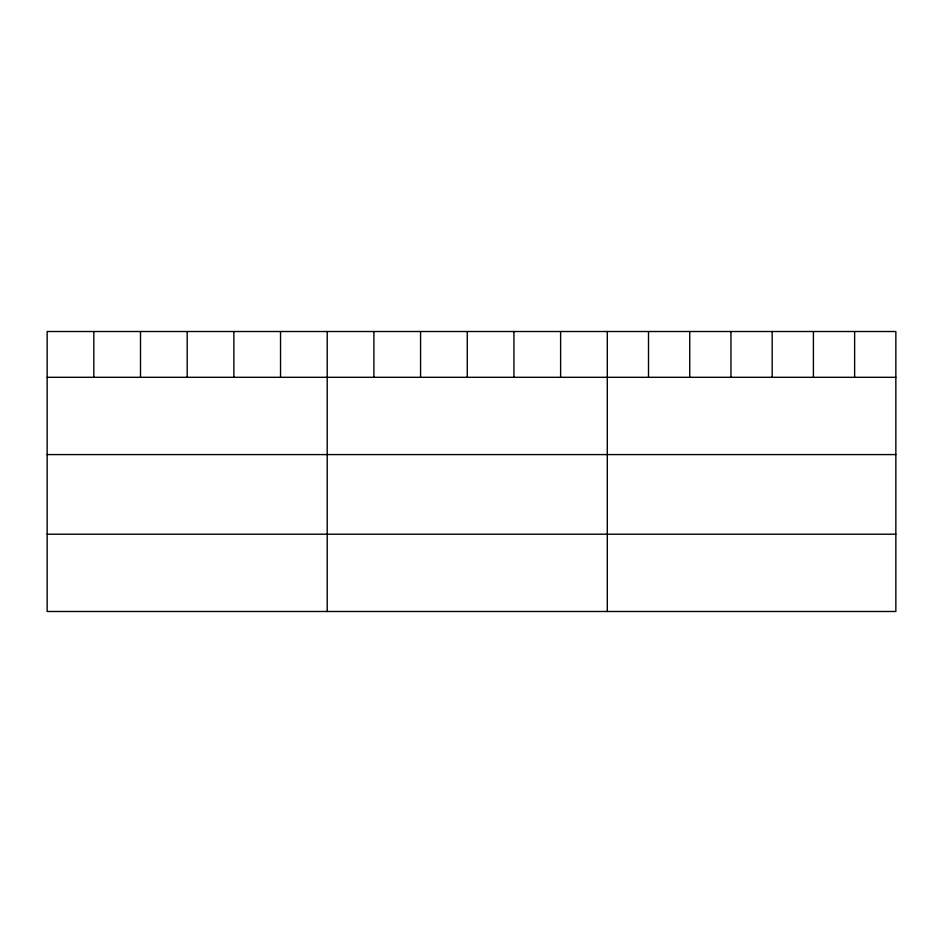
<?xml version="1.0" encoding="UTF-8"?>
<svg xmlns="http://www.w3.org/2000/svg" width="943" height="943" viewBox="0 0 943 943"><rect width="100%" height="100%" fill="white"/><g stroke="black" fill="none" stroke-linecap="round" stroke-linejoin="round"><path stroke-width="1.41" d="M895.85 377.306L895.85 611.488L47.15 611.488L47.15 331.512L895.85 331.512L895.85 377.306L47.15 377.306M47.15 454.585L895.85 454.585M47.15 534.209L895.85 534.209M854.629 331.512L854.629 377.306M813.408 331.512L813.408 377.306M772.187 331.512L772.187 377.306M730.955 331.512L730.955 377.306M689.734 331.512L689.734 377.306M648.513 331.512L648.513 377.306M607.292 331.512L607.292 611.488M560.614 331.512L560.614 377.306M513.935 331.512L513.935 377.306M467.256 331.512L467.256 377.306M420.578 331.512L420.578 377.306M373.899 331.512L373.899 377.306M327.221 331.512L327.221 611.488M280.543 331.512L280.543 377.306M233.864 331.512L233.864 377.306M187.186 331.512L187.186 377.306M140.507 331.512L140.507 377.306M93.828 331.512L93.828 377.306"/></g></svg>
